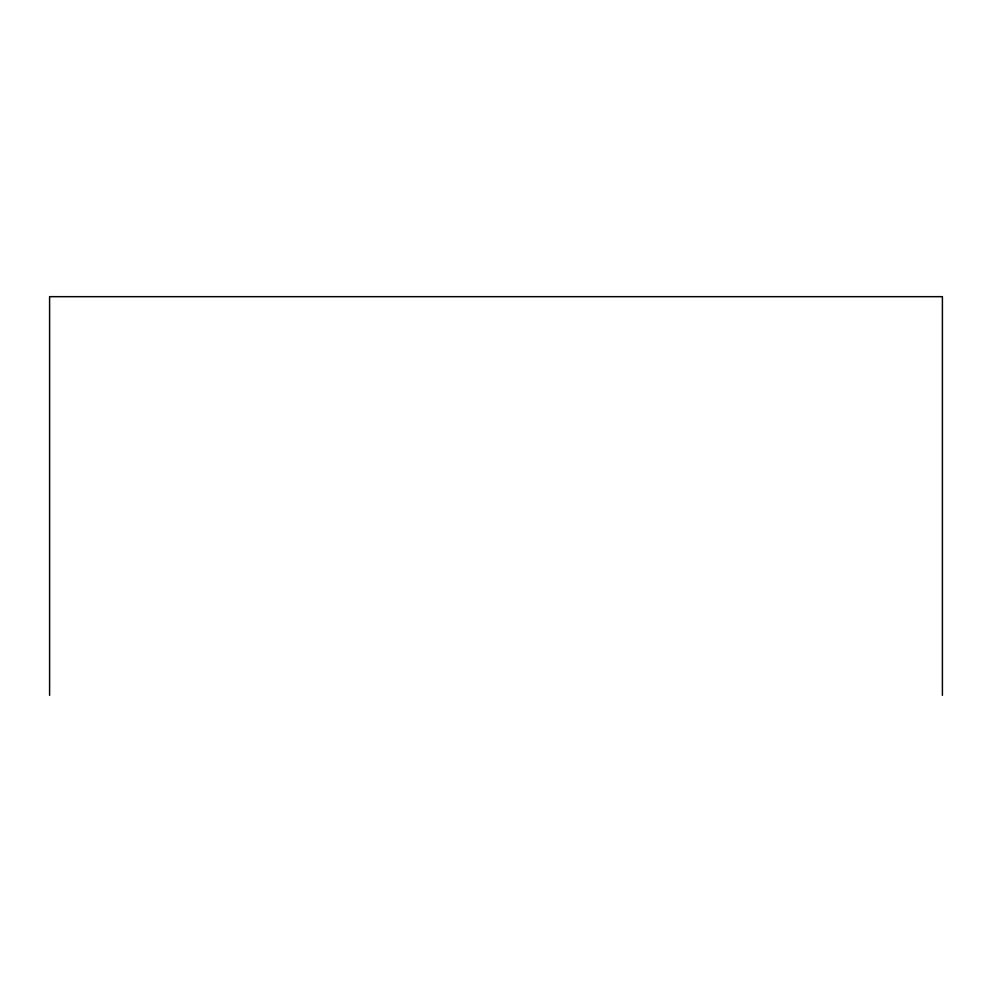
<?xml version="1.0" encoding="UTF-8"?>
<svg xmlns="http://www.w3.org/2000/svg" width="992" height="992" viewBox="0 0 992 992"><rect width="100%" height="100%" fill="white"/><g stroke="black" fill="none" stroke-linecap="round" stroke-linejoin="round"><path stroke-width="1.49" d="M942.4 695.33L942.4 296.67L49.6 296.67L49.6 695.33"/></g></svg>
